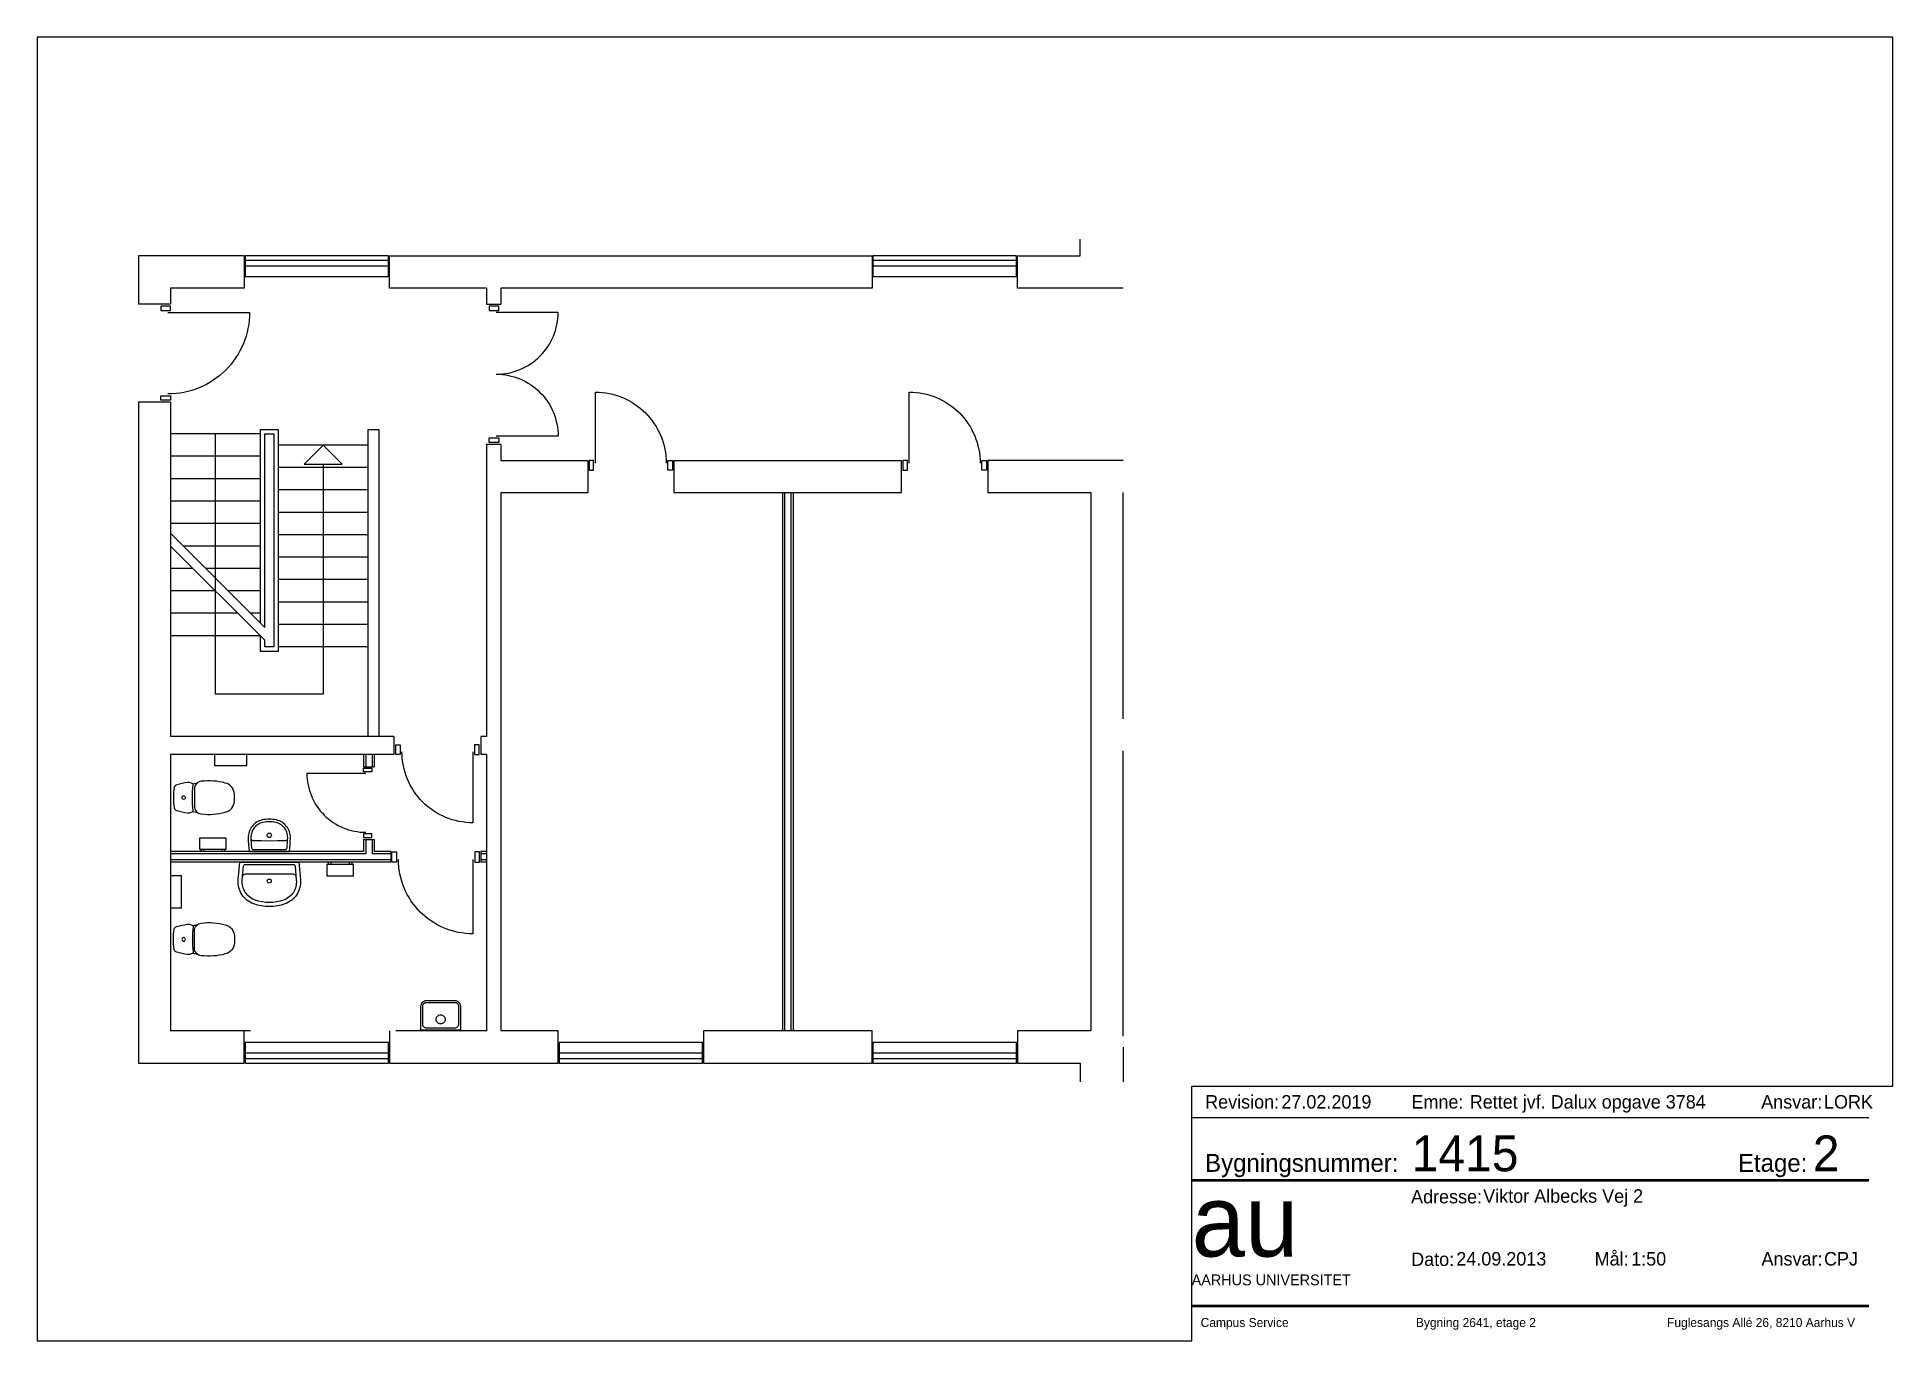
# Paper-space layout 'A3_pdf_liggende' of a CAD drawing. Header units: millimetres. Extents: x 0 to 414, y 0 to 291.
# The model-space entities are those that its viewports show. They can reach past a viewport. Long polylines and large blocks are cut down to what shows.
import ezdxf

# ---------------------------------------------------------------- set-up
doc = ezdxf.new("R2010")
doc.units = ezdxf.units.MM
doc.header["$LTSCALE"] = 100
for name, color, linetype in [('a22--l-', 1, 'Continuous'), ('A22--U-', 3, 'Continuous'), ('A24----', 1, 'Continuous'), ('A314-S-', 8, 'Continuous'), ('A321---', 1, 'Continuous'), ('A33----', 8, 'Continuous'), ('A59----', 2, 'Continuous'), ('A79-F--', 1, 'Continuous')]:
    doc.layers.add(name, color=color, linetype=linetype)
doc.layers.add('tegningsopsætning', color=7, linetype='Continuous', lineweight=50)
doc.styles.add('ISO', font='ISO')
doc.styles.add('tegningshoved str 3', font='', dxfattribs={"height": 3})
doc.styles.add('tegningshoved str 8', font='', dxfattribs={"height": 8})
doc.styles.get('tegningshoved str 3').set_extended_font_data('AU Passata')
doc.styles.get('tegningshoved str 8').set_extended_font_data('AU Passata')

# ---------------------------------------------------------------- blocks, each defined once
blk = doc.blocks.new('Tegningshoved')
at = {"layer": 'tegningsopsætning'}
for points in [[(0, 28), (151, 28)], [(0, 0), (151, 0)]]:
    blk.add_lwpolyline(points, dxfattribs=at)
at = {"layer": 'tegningsopsætning', "attachment_point": 1}
for s, width, insert, char_height in [('{\\fAU Passata|b0|i0|c0|p34;Bygningsnummer:}', 14.039, (3, 33.89), 4), ('{\\fAU Passata|b0|i0|c0|p34;Etage:}', 14.039, (121.82, 33.89), 4), ('{\\fAU Passata|b0|i0|c0|p34;Adresse:}', 14.039, (48.92, 25.86), 3), ('{\\fAU Passata|b0|i0|c0|p34;Mål:}', 14.039, (89.85, 12), 3), ('{\\fAU Passata|b0|i0|c0|p34;Dato:}', 14.039, (48.94, 11.9), 3), ('{\\fAU Passata|b0|i0|c0|p34;Ansvar:}', 14.039, (127.06, 12), 3), ('{\\fAU Passata|b0|i0|c0|p34;AARHUS UNIVERSITET}', 76.8942, (0, 7), 2.4)]:
    blk.add_mtext_dynamic_manual_height_columns(s, width=width, gutter_width=1250, heights=[0], dxfattribs=dict(at, insert=insert, char_height=char_height))
at = {"layer": 'tegningsopsætning', "attachment_point": 1, "style": 'ISO'}
for s, width, heights, insert, char_height in [('{\\fAU Peto|b0|i0|c0|p82;au}', 20.8914, [10], (0, 27), 16), ('{\\fAU Passata Light|b0|i0|c0|p34;Campus Service^I^I^I^IBygning 2641, etage 2^I^I^I^IFuglesangs Allé 26, 8210 Aarhus V}', 148.2946, [0], (2, -2.71), 2)]:
    blk.add_mtext_dynamic_manual_height_columns(s, width=width, gutter_width=1250, heights=heights, dxfattribs=dict(at, insert=insert, char_height=char_height))
blk = doc.blocks.new('aml. tegningshoved blok')
blk.add_blockref('Tegningshoved', (-156.36, 7.8))
at = {"layer": 'tegningsopsætning'}
for tag, p, height, style in [('XXXX', (-107.28, 37.8), 8, 'tegningshoved str 8'), ('X', (-17.84, 37.8), 8, 'tegningshoved str 8'), ('XXX', (-91.36, 30.8), 3, 'tegningshoved str 3'), ('XX.XX.2012', (-97.36, 16.8), 3, 'tegningshoved str 3'), ('1:XXX', (-58.36, 16.8), 3, 'tegningshoved str 3'), ('XXX', (-15.36, 16.8), 3, 'tegningshoved str 3')]:
    blk.add_attdef(tag, p, '', height=height, dxfattribs=dict(at, style=style))
blk = doc.blocks.new('Rev. blok')
for points in [[(-151, 11), (0, 11)], [(-151, 4), (0, 4)]]:
    blk.add_lwpolyline(points)
at = {"char_height": 3, "attachment_point": 1, "style": 'tegningshoved str 3'}
for s, insert in [('Revision:', (-148, 9)), ('Emne:', (-102, 9)), ('Ansvar:', (-24, 9))]:
    blk.add_mtext_dynamic_manual_height_columns(s, width=7, gutter_width=15, heights=[0], dxfattribs=dict(at, insert=insert))
at = {"style": 'tegningshoved str 3'}
for tag, p in [('XX.XX.2012', (-131, 6)), ('XXX', (-89, 6)), ('XXX', (-10, 6))]:
    blk.add_attdef(tag, p, '', height=3, dxfattribs=at)
blk = doc.blocks.new('PIL')
for p, q in [((0, 0), (-212, -212)), ((0, 0), (212, -212)), ((-212, -212), (212, -212))]:
    blk.add_line(p, q)
blk = doc.blocks.new('DD156')
for points in [[(20, 110), (70, 110), (70, 0), (20, 0)], [(1540, 0), (1540, 110), (1490, 110), (1490, 0)]]:
    blk.add_lwpolyline(points, close=True)
for points in [[(780, 30, -0.414214), (90, -660), (90, 30)], [(780, 30, 0.414214), (1470, -660), (1470, 30)]]:
    blk.add_lwpolyline(points, format="xyb")
blk = doc.blocks.new('V162')
for p, q in [((1610, 110), (10, 110)), ((1610, 50), (10, 50))]:
    blk.add_line(p, q)
blk.add_lwpolyline([(1610, 0), (1610, 230), (10, 230), (10, 0)], close=True)
blk = doc.blocks.new('D96H')
for points in [[(-945, 110), (-895, 110), (-895, 0), (-945, 0)], [(-15, 0), (-15, 110), (-65, 110), (-65, 0)]]:
    blk.add_lwpolyline(points, close=True)
blk.add_lwpolyline([(-85, 30), (-85, -760, -0.414214), (-875, 30)], format="xyb")
blk = doc.blocks.new('D109H')
for points in [[(-1070, 110), (-1020, 110), (-1020, 0), (-1070, 0)], [(-20, 110), (-70, 110), (-70, 0), (-20, 0)]]:
    blk.add_lwpolyline(points, close=True)
blk.add_lwpolyline([(-90, 30), (-90, -880, -0.414214), (-1000, 30)], format="xyb")
blk = doc.blocks.new('dis0001t')
for p, q in [((-155, -246), (-164, -298)), ((155, -246), (164, -298))]:
    blk.add_line(p, q)
for points in [[(114, -41, 0.092778), (-114, -41, 0.30167), (-142, -68, 0.034525), (-169, -187, 0.131858), (-168, -212), (-158, -239, 0.382656), (-143, -250, -0.052943), (143, -250, 0.382656), (158, -239), (168, -212, 0.131858), (169, -187, 0.034525), (142, -68, 0.30167)], [(95, -265), (-95, -265, 0.380436), (-182, -342, 0.095668), (-163, -609, 0.32992), (-39, -711, 0.027716), (39, -711, 0.32992), (163, -609, 0.095668), (182, -342, 0.380436)]]:
    blk.add_lwpolyline(points, format="xyb", close=True)
blk.add_circle((0, -145), 20)
blk = doc.blocks.new('Jumbo-T')
at = {"layer": 'A59----'}
blk.add_lwpolyline([(0, -180), (120, -180), (120, 180), (0, 180)], close=True, dxfattribs=at)
blk = doc.blocks.new('DIS0844T')
for points in [[(329, 0), (346, -197, -0.342751), (174, -465, -0.171101), (-174, -465, -0.342751), (-346, -197), (-329, 0)], [(-287, -42, -0.388399), (-269, -26), (269, -26, -0.388399), (287, -42), (301, -201, -0.342751), (159, -422, -0.171101), (-159, -422, -0.342751), (-301, -201)]]:
    blk.add_lwpolyline(points, format="xyb", close=True)
blk.add_lwpolyline([(-297, -151, -0.268305), (-262, -130), (262, -130, -0.268305), (297, -151)], format="xyb")
blk.add_circle((0, -210), 22.5)
blk = doc.blocks.new('DIS0842T')
for points in [[(-225, 0, 0.028894), (-235, -154, 0.353622), (-79, -351, 0.110716), (79, -351, 0.353622), (235, -154, 0.028894), (225, 0)], [(-179, -22, 0.3858), (-198, -41, 0.022165), (-205, -156, 0.353622), (-72, -324, 0.110716), (72, -324, 0.353622), (205, -156, 0.022165), (198, -41, 0.3858), (179, -22)]]:
    blk.add_lwpolyline(points, format="xyb", close=True)
blk.add_lwpolyline([(205, -144, 0.396278), (185, -124, 0.021254), (-185, -124, 0.396278), (-205, -144)], format="xyb")
blk.add_circle((0, -180), 24.4)
blk = doc.blocks.new('Dis2501t')
blk.add_line((-220, -8), (220, -8))
for points in [[(-220, -8), (-230, -8), (-230, 0), (230, 0), (230, -8), (220, -8), (220, -273, -0.414214), (155, -338), (-155, -338, -0.414214), (-220, -273)], [(-220, -8), (-230, -8), (-230, 0), (230, 0), (230, -8), (220, -8), (220, -273, -0.414214), (155, -338), (-155, -338, -0.414214), (-220, -273)], [(-155, -30), (155, -30, -0.414214), (200, -75), (200, -273, -0.414214), (155, -318), (-155, -318, -0.414214), (-200, -273), (-200, -75, -0.414214)], [(-155, -30), (155, -30, -0.414214), (200, -75), (200, -273, -0.414214), (155, -318), (-155, -318, -0.414214), (-200, -273), (-200, -75, -0.414214)]]:
    blk.add_lwpolyline(points, format="xyb", close=True)
blk.add_circle((0, -128), 50)

msp = doc.modelspace()

# ---------------------------------------------------------------- linework, layer by layer
for p, q in [((-139121657, 257887066), (-139121657, 257886678)), ((-139122137, 257886886), (-139122137, 257886678))]:
    msp.add_line(p, q)
at = {"layer": 'a22--l-'}
for p, q in [((-139130077, 257893951), (-139129957, 257893951)), ((-139130077, 257893951), (-139130077, 257890526)), ((-139129957, 257893951), (-139129957, 257890526)), ((-139125457, 257893246), (-139125457, 257887246)), ((-139125432, 257893246), (-139125432, 257887246)), ((-139125362, 257893246), (-139125362, 257887246)), ((-139125337, 257893246), (-139125337, 257887246)), ((-139130127, 257890326), (-139130127, 257890191)), ((-139130102, 257890326), (-139130102, 257890191)), ((-139130032, 257890326), (-139130032, 257890191)), ((-139130007, 257890326), (-139130007, 257890191)), ((-139130127, 257890191), (-139130007, 257890191)), ((-139130127, 257889381), (-139130007, 257889381)), ((-139130127, 257889381), (-139130127, 257889246)), ((-139130102, 257889381), (-139130102, 257889221)), ((-139130032, 257889381), (-139130032, 257889221)), ((-139130007, 257889381), (-139130007, 257889246)), ((-139130127, 257889246), (-139132277, 257889246)), ((-139130102, 257889221), (-139132277, 257889221)), ((-139129822, 257889151), (-139132277, 257889151)), ((-139129822, 257889126), (-139132277, 257889126)), ((-139129822, 257889221), (-139130032, 257889221)), ((-139129822, 257889246), (-139130007, 257889246)), ((-139129822, 257889246), (-139129822, 257889126)), ((-139128757, 257889246), (-139128817, 257889246)), ((-139128817, 257889246), (-139128817, 257889126)), ((-139128757, 257889221), (-139128817, 257889221)), ((-139128757, 257889151), (-139128817, 257889151)), ((-139128757, 257889126), (-139128817, 257889126))]:
    msp.add_line(p, q, dxfattribs=at)
at = {"layer": 'A22--U-'}
for p, q in [((-139122137, 257895886), (-139122137, 257896070)), ((-139132637, 257895886), (-139132637, 257895346)), ((-139131457, 257895886), (-139132637, 257895886)), ((-139131457, 257895886), (-139131457, 257895526)), ((-139129837, 257895886), (-139124457, 257895886)), ((-139129837, 257895526), (-139129837, 257895886)), ((-139124457, 257895886), (-139124457, 257895526)), ((-139132277, 257895526), (-139132277, 257895346)), ((-139131457, 257895526), (-139132277, 257895526)), ((-139128757, 257895526), (-139128757, 257895346)), ((-139124457, 257895526), (-139128597, 257895526)), ((-139128597, 257895526), (-139128597, 257895346)), ((-139121657, 257895526), (-139122837, 257895526)), ((-139122837, 257895526), (-139122837, 257895526)), ((-139132277, 257895346), (-139132637, 257895346)), ((-139128757, 257895346), (-139128597, 257895346)), ((-139132637, 257894256), (-139132637, 257886886)), ((-139132277, 257894256), (-139132637, 257894256)), ((-139132277, 257894256), (-139132277, 257890526)), ((-139128757, 257893786), (-139128757, 257890526)), ((-139128757, 257893786), (-139128597, 257893786)), ((-139128597, 257893786), (-139128597, 257893606)), ((-139128597, 257893606), (-139127627, 257893606)), ((-139127627, 257893606), (-139127627, 257893246)), ((-139126667, 257893606), (-139124127, 257893606)), ((-139126667, 257893606), (-139126667, 257893246)), ((-139124127, 257893246), (-139124127, 257893606)), ((-139121657, 257893606), (-139123167, 257893606)), ((-139123167, 257893606), (-139123167, 257893246)), ((-139128597, 257893246), (-139128597, 257887246)), ((-139128597, 257893246), (-139127627, 257893246)), ((-139126667, 257893246), (-139124127, 257893246)), ((-139123167, 257893246), (-139122017, 257893246)), ((-139122017, 257893246), (-139122017, 257887246)), ((-139121657, 257890726), (-139121657, 257893246)), ((-139129789, 257890526), (-139132277, 257890526)), ((-139132277, 257890326), (-139132277, 257887246)), ((-139129789, 257890326), (-139132277, 257890326)), ((-139129789, 257890526), (-139129789, 257890326)), ((-139128817, 257890526), (-139128817, 257890326)), ((-139128757, 257890526), (-139128817, 257890526)), ((-139128757, 257890326), (-139128817, 257890326)), ((-139128757, 257890326), (-139128757, 257887246)), ((-139121657, 257887186), (-139121657, 257890366)), ((-139131387, 257887246), (-139132277, 257887246)), ((-139131457, 257886886), (-139131457, 257887246)), ((-139129837, 257887246), (-139129837, 257886886)), ((-139128757, 257887246), (-139129767, 257887246)), ((-139127957, 257887246), (-139128597, 257887246)), ((-139127957, 257886886), (-139127957, 257887246)), ((-139122837, 257887246), (-139122837, 257886886)), ((-139122837, 257887246), (-139122837, 257887246)), ((-139122017, 257887246), (-139122837, 257887246)), ((-139132637, 257886886), (-139131457, 257886886)), ((-139129837, 257886886), (-139127957, 257886886)), ((-139122837, 257886886), (-139122137, 257886886))]:
    msp.add_line(p, q, dxfattribs=at)
for points in [[(-139122837, 257895526), (-139122837, 257895886), (-139122137, 257895886)], [(-139128757, 257895526), (-139129837, 257895526), (-139129837, 257895526)]]:
    msp.add_lwpolyline(points, dxfattribs=at)
msp.add_lwpolyline([(-139126337, 257887246), (-139126337, 257886886), (-139124457, 257886886), (-139124457, 257887246), (-139126337, 257887246)], close=True, dxfattribs=at)
at = {"layer": 'A24----'}
for p, q in [((-139131277, 257893901), (-139132277, 257893901)), ((-139131277, 257893651), (-139132277, 257893651)), ((-139130077, 257893776), (-139131077, 257893776)), ((-139130577, 257893776), (-139130789, 257893564)), ((-139130577, 257893776), (-139130365, 257893564)), ((-139130077, 257893526), (-139131077, 257893526)), ((-139130789, 257893564), (-139130365, 257893564)), ((-139131277, 257893401), (-139132277, 257893401)), ((-139130077, 257893276), (-139131077, 257893276)), ((-139131277, 257893151), (-139132277, 257893151)), ((-139130077, 257893026), (-139131077, 257893026)), ((-139131277, 257892901), (-139132277, 257892901)), ((-139132277, 257892793), (-139131227, 257891743)), ((-139132277, 257892651), (-139131227, 257891601)), ((-139131277, 257892651), (-139132136, 257892651)), ((-139130077, 257892776), (-139131077, 257892776)), ((-139132027, 257892401), (-139132277, 257892401)), ((-139131277, 257892401), (-139131886, 257892401)), ((-139130077, 257892526), (-139131077, 257892526)), ((-139130077, 257892276), (-139131077, 257892276)), ((-139131777, 257892151), (-139132277, 257892151)), ((-139131277, 257892151), (-139131636, 257892151)), ((-139130077, 257892026), (-139131077, 257892026)), ((-139131527, 257891901), (-139132277, 257891901)), ((-139131277, 257891901), (-139131386, 257891901)), ((-139130077, 257891776), (-139131077, 257891776)), ((-139131277, 257891651), (-139132277, 257891651)), ((-139130077, 257891526), (-139131077, 257891526))]:
    msp.add_line(p, q, dxfattribs=at)
for points in [[(-139130577, 257893564), (-139130577, 257891001), (-139131777, 257891001), (-139131777, 257893901)], [(-139131277, 257891793), (-139131277, 257893951), (-139131077, 257893951), (-139131077, 257891476), (-139131277, 257891476), (-139131277, 257891651)], [(-139131227, 257891743), (-139131227, 257893901), (-139131127, 257893901), (-139131127, 257891526), (-139131227, 257891526), (-139131227, 257891601)]]:
    msp.add_lwpolyline(points, dxfattribs=at)
at = {"layer": 'A321---'}
for points in [[(-139132387, 257895326), (-139132387, 257895276), (-139132277, 257895276), (-139132277, 257895326)], [(-139132387, 257894276), (-139132387, 257894326), (-139132277, 257894326), (-139132277, 257894276)]]:
    msp.add_lwpolyline(points, close=True, dxfattribs=at)
msp.add_lwpolyline([(-139132307, 257895256), (-139131397, 257895256, -0.414214), (-139132307, 257894346)], format="xyb", dxfattribs=at)
at = {"layer": 'A79-F--'}
for p, q in [((-139131939, 257889271), (-139131939, 257889246)), ((-139131910, 257889271), (-139131910, 257889246)), ((-139131707, 257889271), (-139131707, 257889246)), ((-139131678, 257889271), (-139131678, 257889246)), ((-139130517, 257889101), (-139130517, 257889126)), ((-139130487, 257889101), (-139130487, 257889126)), ((-139130284, 257889101), (-139130284, 257889126)), ((-139130255, 257889101), (-139130255, 257889126))]:
    msp.add_line(p, q, dxfattribs=at)
for points in [[(-139131957, 257889396), (-139131957, 257889271), (-139131657, 257889271), (-139131657, 257889396), (-139131957, 257889396)], [(-139130237, 257888976), (-139130237, 257889101), (-139130537, 257889101), (-139130537, 257888976), (-139130237, 257888976)]]:
    msp.add_lwpolyline(points, dxfattribs=at)

# ---------------------------------------------------------------- block references
at = {"layer": 'A24----'}
msp.add_blockref('PIL', (-139130577, 257893776), dxfattribs=at)
at = {"layer": 'A314-S-', "rotation": 180}
for p in [(-139129837, 257895886), (-139122837, 257895886)]:
    msp.add_blockref('V162', p, dxfattribs=at)
at = {"layer": 'A314-S-'}
for p in [(-139131457, 257886886), (-139127957, 257886886), (-139124457, 257886886)]:
    msp.add_blockref('V162', p, dxfattribs=at)
at = {"layer": 'A321---'}
for name, p, rotation in [('D109H', (-139132277, 257895346), 90), ('DD156', (-139128617, 257893786), 90), ('D96H', (-139127627, 257893606), 180), ('D96H', (-139124127, 257893606), 180)]:
    msp.add_blockref(name, p, dxfattribs=dict(at, rotation=rotation))
msp.add_blockref('D96H', (-139128823, 257890326), dxfattribs=at)
at = {"layer": 'A321---', "xscale": -0.83, "yscale": 0.83, "zscale": 0.83, "rotation": 270}
msp.add_blockref('D96H', (-139130127, 257890186), dxfattribs=at)
at = {"layer": 'A321---', "xscale": 1.05, "yscale": 1.05, "zscale": 1.05}
msp.add_blockref('D96H', (-139128818, 257889126), dxfattribs=at)
at = {"layer": 'A33----', "rotation": 270}
msp.add_blockref('Jumbo-T', (-139131607, 257890326), dxfattribs=at)
at = {"layer": 'A33----'}
msp.add_blockref('Jumbo-T', (-139132277, 257888796), dxfattribs=at)
at = {"layer": 'A59----'}
for name, p, rotation in [('dis0001t', (-139132277, 257889846), 90), ('DIS0842T', (-139131177, 257889246), 180), ('Dis2501t', (-139129267, 257887246), 180)]:
    msp.add_blockref(name, p, dxfattribs=dict(at, rotation=rotation))
msp.add_blockref('DIS0844T', (-139131177, 257889126), dxfattribs=at)
at = {"layer": 'A59----', "xscale": -1, "rotation": 90}
msp.add_blockref('dis0001t', (-139132277, 257888266), dxfattribs=at)

psp = doc.layouts.new('A3_pdf_liggende')

# ---------------------------------------------------------------- linework, layer by layer
at = {"layer": 'Defpoints'}
psp.add_lwpolyline([(0, 0), (257.45, 0), (257.45, 56.8), (413.81, 56.8), (413.81, 290.68), (0, 290.68), (0, 0)], close=True, dxfattribs=at)

# ---------------------------------------------------------------- block references
ref = psp.add_blockref('Rev. blok', (408.45, 45.8))
ref.add_attrib('XXX', 'LORK', (398.45, 51.8), dxfattribs={"height": 3, "style": 'tegningshoved str 3'})
ref.add_attrib('XXX', 'Rettet jvf. Dalux opgave 3784', (319.45, 51.8), dxfattribs={"height": 3, "style": 'tegningshoved str 3'})
ref.add_attrib('XX.XX.2012', '27.02.2019', (277.45, 51.8), dxfattribs={"height": 3, "style": 'tegningshoved str 3'})
ref = psp.add_blockref('aml. tegningshoved blok', (413.81, 0))
ref.add_attrib('XXXX', '1415', (306.52, 37.8), dxfattribs={"layer": 'tegningsopsætning', "height": 8, "style": 'tegningshoved str 8'})
ref.add_attrib('X', '2', (395.96, 37.8), dxfattribs={"layer": 'tegningsopsætning', "height": 8, "style": 'tegningshoved str 8'})
ref.add_attrib('XXX', 'Viktor Albecks Vej 2', (322.45, 30.8), dxfattribs={"layer": 'tegningsopsætning', "height": 3, "style": 'tegningshoved str 3'})
ref.add_attrib('XX.XX.2012', '24.09.2013', (316.45, 16.8), dxfattribs={"layer": 'tegningsopsætning', "height": 3, "style": 'tegningshoved str 3'})
ref.add_attrib('1:XXX', '1:50', (355.45, 16.8), dxfattribs={"layer": 'tegningsopsætning', "height": 3, "style": 'tegningshoved str 3'})
ref.add_attrib('XXX', 'CPJ', (398.45, 16.8), dxfattribs={"layer": 'tegningsopsætning', "height": 3, "style": 'tegningshoved str 3'})

# ---------------------------------------------------------------- viewports
at = {"layer": 'Defpoints', "view_target_point": (-139127387.28, 257891152.44), "view_twist_angle": 360}
vp = psp.add_viewport(center=(206.9, 145.34), size=(413.81, 290.6818), view_center_point=(3966.46, -95.37), view_height=14534.0921, dxfattribs=at)
vp.dxf.flags = 0x10000  # cut along an outline
vp.dxf.clipping_boundary_handle = psp.add_lwpolyline([(0, 0), (257.45, 0), (257.45, 56.8), (413.81, 56.8), (413.81, 290.68), (0, 290.68), (0, 0)], format="xyb", close=True, dxfattribs={"invisible": 1}).dxf.handle

doc.saveas('drawing.dxf')
